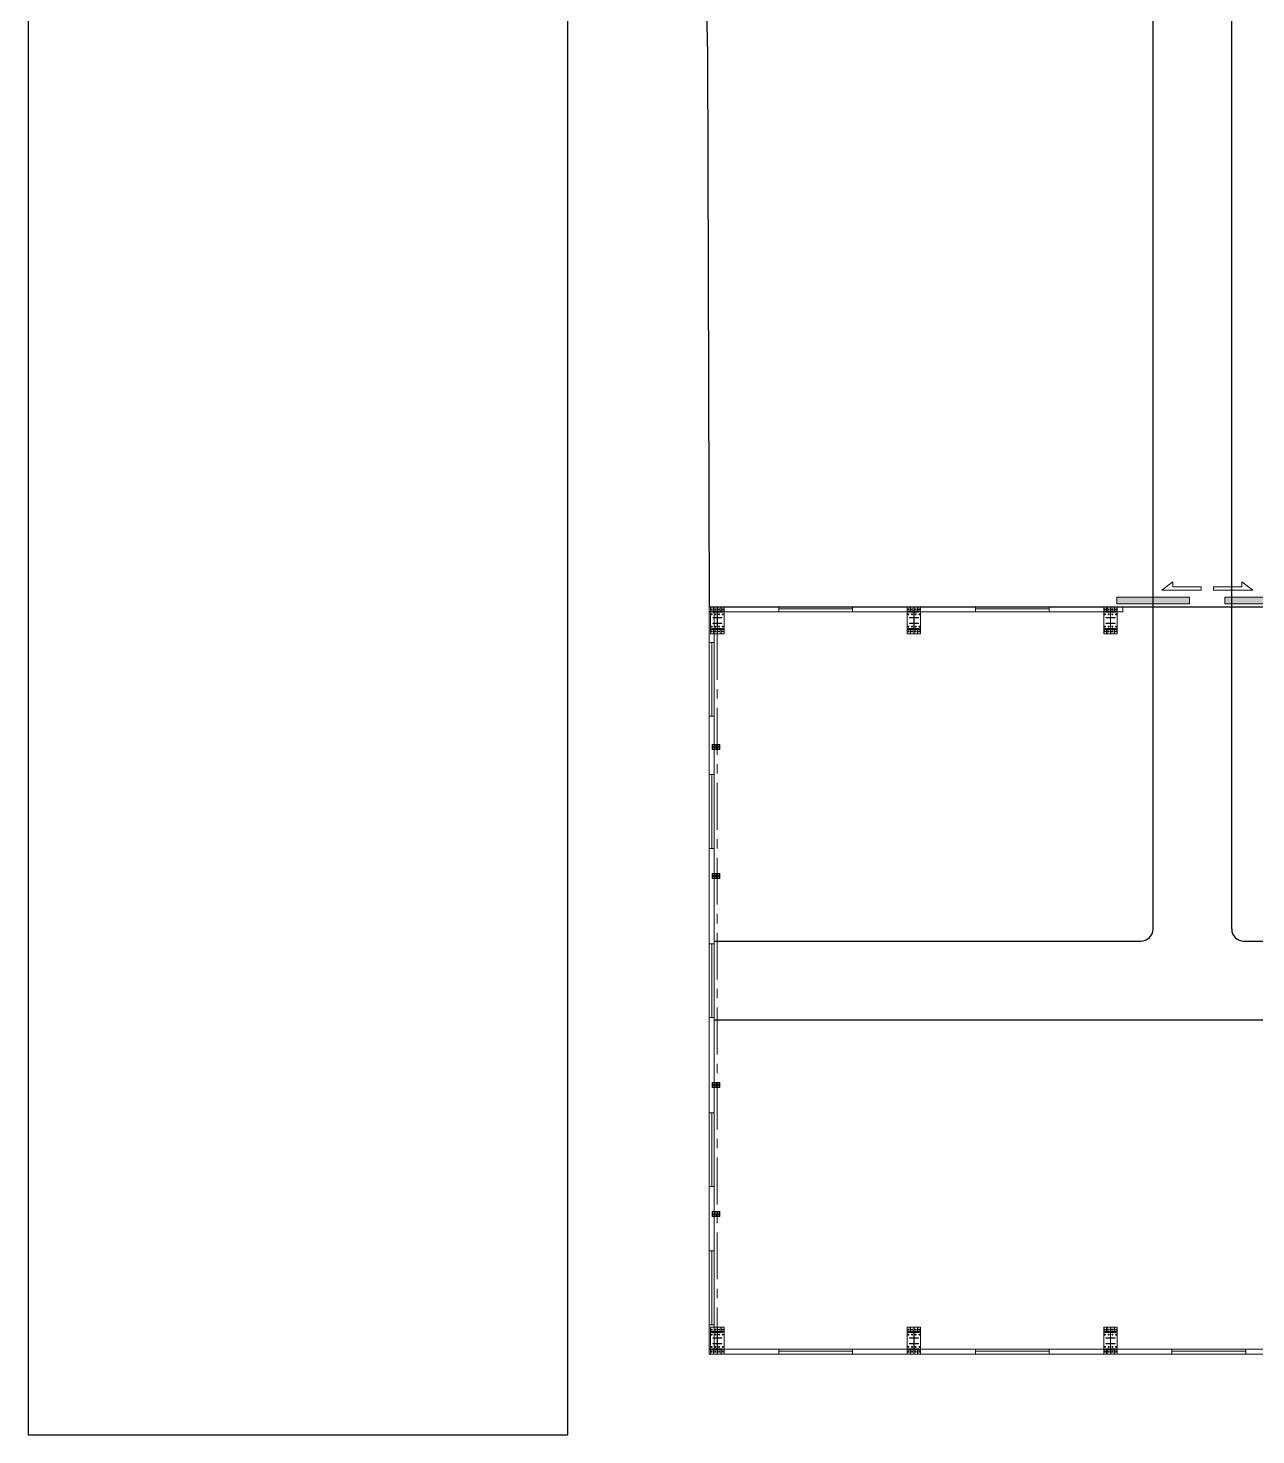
# Model space of a CAD drawing. Extents: x -399171 to -208330, y 1233220 to 1338350.
# Drawn here: x -399171 to -349220, y 1233220 to 1290440 of the extents above; entities that cross this region are included whole.
import ezdxf

# ---------------------------------------------------------------- set-up
doc = ezdxf.new("R2010")
doc.units = 0
for name, pattern in [('CENTERX2', [101.6, 63.5, -12.7, 12.7, -12.7]), ('XKITLINE00', [0]), ('XKITLINE01', [4, 1, -1, 1, -1])]:
    doc.linetypes.add(name, pattern=pattern)
doc.layers.add('4', color=4, linetype='Continuous')
doc.layers.add('Road - Đường', color=4, linetype='Continuous')
for name, color, linetype, lineweight in [('Bolt', 1, 'Continuous', 0), ('DTHAY', 4, 'Continuous', 20), ('KICH THUOC', 8, 'Continuous', 9), ('NET TAM DAI', 25, 'CENTERX2', 13), ('Part', 1, 'Continuous', 0), ('text', 3, 'Continuous', 5)]:
    doc.layers.add(name, color=color, linetype=linetype, lineweight=lineweight)

# ---------------------------------------------------------------- blocks, each defined once
blk = doc.blocks.new('zw$9178')
at = {"layer": '4', "color": 2}
for p, q in [((17855, 3700), (17855, 69216)), ((21055, 3700), (21055, 61230)), ((0, 3200), (17355, 3200)), ((21555, 3200), (65819, 3200)), ((0, 0), (96450, 0))]:
    blk.add_line(p, q, dxfattribs=at)
for centre, start, end in [((17355, 3700), 270, 0), ((21555, 3700), 180, 270)]:
    blk.add_arc(centre, 500, start, end, dxfattribs=at)
blk = doc.blocks.new('mat bang cua day khung thep')
at = {"layer": 'KICH THUOC', "ltscale": 5}
h = blk.add_hatch(color=256, dxfattribs=at)
h.set_gradient(color1=(0, 0, 255), one_color=1, tint=1)
h.paths.add_polyline_path([(0, 3372), (-250, 3372), (-250, 611), (0, 611)])
h = blk.add_hatch(color=256, dxfattribs=at)
h.set_gradient(color1=(0, 0, 255), one_color=1, tint=1)
h.paths.add_polyline_path([(0, -728), (-250, -728), (-250, -3488), (0, -3488)])
at = {"layer": 'DTHAY', "ltscale": 5}
for p, q in [((-250, 3372), (-250, 611)), ((-250, 3372), (0, 3372)), ((0, 3372), (0, 611)), ((-518, 1668), (-839, 1252)), ((-518, 177), (-518, 1668)), ((-839, 1252), (-648, 1252)), ((-648, 1252), (-648, 177)), ((-250, 611), (0, 611)), ((-648, 177), (-518, 177)), ((-648, -1369), (-648, -293)), ((-648, -293), (-518, -293)), ((-518, -293), (-518, -1784)), ((-250, -3488), (-250, -728)), ((-250, -728), (0, -728)), ((0, -3488), (0, -728)), ((-518, -1784), (-839, -1369)), ((-839, -1369), (-648, -1369)), ((-250, -3488), (0, -3488))]:
    blk.add_line(p, q, dxfattribs=at)
blk = doc.blocks.new('678')
at = {"layer": 'Bolt', "color": 7, "linetype": 'XKITLINE00', "lineweight": 0}
for p, q in [((-1082491, -34765), (-1082425, -34765)), ((-1082458, -34732), (-1082458, -34798)), ((-1082341, -34765), (-1082275, -34765)), ((-1082308, -34732), (-1082308, -34798)), ((-1082191, -34765), (-1082125, -34765)), ((-1082158, -34732), (-1082158, -34798)), ((-1082041, -34765), (-1081975, -34765)), ((-1082008, -34732), (-1082008, -34798)), ((-1074491, -34765), (-1074425, -34765)), ((-1074458, -34732), (-1074458, -34798)), ((-1074341, -34765), (-1074275, -34765)), ((-1074308, -34732), (-1074308, -34798)), ((-1074191, -34765), (-1074125, -34765)), ((-1074158, -34732), (-1074158, -34798)), ((-1074041, -34765), (-1073975, -34765)), ((-1074008, -34732), (-1074008, -34798)), ((-1066491, -34765), (-1066425, -34765)), ((-1066458, -34732), (-1066458, -34798)), ((-1066341, -34765), (-1066275, -34765)), ((-1066308, -34732), (-1066308, -34798)), ((-1066191, -34765), (-1066125, -34765)), ((-1066158, -34732), (-1066158, -34798)), ((-1066041, -34765), (-1065975, -34765)), ((-1066008, -34732), (-1066008, -34798)), ((-1082491, -34965), (-1082425, -34965)), ((-1082491, -35465), (-1082425, -35465)), ((-1082458, -34932), (-1082458, -34998)), ((-1082458, -35432), (-1082458, -35498)), ((-1082341, -34965), (-1082275, -34965)), ((-1082341, -35465), (-1082275, -35465)), ((-1082308, -34932), (-1082308, -34998)), ((-1082308, -35432), (-1082308, -35498)), ((-1082191, -34965), (-1082125, -34965)), ((-1082191, -35465), (-1082125, -35465)), ((-1082158, -34932), (-1082158, -34998)), ((-1082158, -35432), (-1082158, -35498)), ((-1082041, -34965), (-1081975, -34965)), ((-1082041, -35465), (-1081975, -35465)), ((-1082008, -34932), (-1082008, -34998)), ((-1082008, -35432), (-1082008, -35498)), ((-1074491, -34965), (-1074425, -34965)), ((-1074491, -35465), (-1074425, -35465)), ((-1074458, -34932), (-1074458, -34998)), ((-1074458, -35432), (-1074458, -35498)), ((-1074341, -34965), (-1074275, -34965)), ((-1074341, -35465), (-1074275, -35465)), ((-1074308, -34932), (-1074308, -34998)), ((-1074308, -35432), (-1074308, -35498)), ((-1074191, -34965), (-1074125, -34965)), ((-1074191, -35465), (-1074125, -35465)), ((-1074158, -34932), (-1074158, -34998)), ((-1074158, -35432), (-1074158, -35498)), ((-1074041, -34965), (-1073975, -34965)), ((-1074041, -35465), (-1073975, -35465)), ((-1074008, -34932), (-1074008, -34998)), ((-1074008, -35432), (-1074008, -35498)), ((-1066491, -34965), (-1066425, -34965)), ((-1066491, -35465), (-1066425, -35465)), ((-1066458, -34932), (-1066458, -34998)), ((-1066458, -35432), (-1066458, -35498)), ((-1066341, -34965), (-1066275, -34965)), ((-1066341, -35465), (-1066275, -35465)), ((-1066308, -34932), (-1066308, -34998)), ((-1066308, -35432), (-1066308, -35498)), ((-1066191, -34965), (-1066125, -34965)), ((-1066191, -35465), (-1066125, -35465)), ((-1066158, -34932), (-1066158, -34998)), ((-1066158, -35432), (-1066158, -35498)), ((-1066041, -34965), (-1065975, -34965)), ((-1066041, -35465), (-1065975, -35465)), ((-1066008, -34932), (-1066008, -34998)), ((-1066008, -35432), (-1066008, -35498)), ((-1082491, -35665), (-1082425, -35665)), ((-1082458, -35632), (-1082458, -35698)), ((-1082341, -35665), (-1082275, -35665)), ((-1082308, -35632), (-1082308, -35698)), ((-1082191, -35665), (-1082125, -35665)), ((-1082158, -35632), (-1082158, -35698)), ((-1082041, -35665), (-1081975, -35665)), ((-1082008, -35632), (-1082008, -35698)), ((-1074491, -35665), (-1074425, -35665)), ((-1074458, -35632), (-1074458, -35698)), ((-1074341, -35665), (-1074275, -35665)), ((-1074308, -35632), (-1074308, -35698)), ((-1074191, -35665), (-1074125, -35665)), ((-1074158, -35632), (-1074158, -35698)), ((-1074041, -35665), (-1073975, -35665)), ((-1074008, -35632), (-1074008, -35698)), ((-1066491, -35665), (-1066425, -35665)), ((-1066458, -35632), (-1066458, -35698)), ((-1066341, -35665), (-1066275, -35665)), ((-1066308, -35632), (-1066308, -35698)), ((-1066191, -35665), (-1066125, -35665)), ((-1066158, -35632), (-1066158, -35698)), ((-1066041, -35665), (-1065975, -35665)), ((-1066008, -35632), (-1066008, -35698)), ((-1082387, -40315), (-1082329, -40315)), ((-1082387, -40415), (-1082329, -40415)), ((-1082358, -40286), (-1082358, -40344)), ((-1082358, -40386), (-1082358, -40444)), ((-1082237, -40315), (-1082179, -40315)), ((-1082237, -40415), (-1082179, -40415)), ((-1082208, -40286), (-1082208, -40344)), ((-1082208, -40386), (-1082208, -40444)), ((-1082387, -45565), (-1082329, -45565)), ((-1082387, -45665), (-1082329, -45665)), ((-1082358, -45536), (-1082358, -45594)), ((-1082358, -45636), (-1082358, -45694)), ((-1082237, -45565), (-1082179, -45565)), ((-1082237, -45665), (-1082179, -45665)), ((-1082208, -45536), (-1082208, -45594)), ((-1082208, -45636), (-1082208, -45694)), ((-1082329, -54065), (-1082387, -54065)), ((-1082329, -54165), (-1082387, -54165)), ((-1082358, -54094), (-1082358, -54036)), ((-1082358, -54194), (-1082358, -54136)), ((-1082179, -54065), (-1082237, -54065)), ((-1082179, -54165), (-1082237, -54165)), ((-1082208, -54094), (-1082208, -54036)), ((-1082208, -54194), (-1082208, -54136)), ((-1082329, -59315), (-1082387, -59315)), ((-1082329, -59415), (-1082387, -59415)), ((-1082358, -59344), (-1082358, -59286)), ((-1082358, -59444), (-1082358, -59386)), ((-1082179, -59315), (-1082237, -59315)), ((-1082179, -59415), (-1082237, -59415)), ((-1082208, -59344), (-1082208, -59286)), ((-1082208, -59444), (-1082208, -59386)), ((-1082425, -64065), (-1082491, -64065)), ((-1082458, -64098), (-1082458, -64032)), ((-1082275, -64065), (-1082341, -64065)), ((-1082308, -64098), (-1082308, -64032)), ((-1082125, -64065), (-1082191, -64065)), ((-1082158, -64098), (-1082158, -64032)), ((-1081975, -64065), (-1082041, -64065)), ((-1082008, -64098), (-1082008, -64032)), ((-1074425, -64065), (-1074491, -64065)), ((-1074458, -64098), (-1074458, -64032)), ((-1074275, -64065), (-1074341, -64065)), ((-1074308, -64098), (-1074308, -64032)), ((-1074125, -64065), (-1074191, -64065)), ((-1074158, -64098), (-1074158, -64032)), ((-1073975, -64065), (-1074041, -64065)), ((-1074008, -64098), (-1074008, -64032)), ((-1066425, -64065), (-1066491, -64065)), ((-1066458, -64098), (-1066458, -64032)), ((-1066275, -64065), (-1066341, -64065)), ((-1066308, -64098), (-1066308, -64032)), ((-1066125, -64065), (-1066191, -64065)), ((-1066158, -64098), (-1066158, -64032)), ((-1065975, -64065), (-1066041, -64065)), ((-1066008, -64098), (-1066008, -64032)), ((-1082425, -64265), (-1082491, -64265)), ((-1082458, -64298), (-1082458, -64232)), ((-1082275, -64265), (-1082341, -64265)), ((-1082308, -64298), (-1082308, -64232)), ((-1082125, -64265), (-1082191, -64265)), ((-1082158, -64298), (-1082158, -64232)), ((-1081975, -64265), (-1082041, -64265)), ((-1082008, -64298), (-1082008, -64232)), ((-1074425, -64265), (-1074491, -64265)), ((-1074458, -64298), (-1074458, -64232)), ((-1074275, -64265), (-1074341, -64265)), ((-1074308, -64298), (-1074308, -64232)), ((-1074125, -64265), (-1074191, -64265)), ((-1074158, -64298), (-1074158, -64232)), ((-1073975, -64265), (-1074041, -64265)), ((-1074008, -64298), (-1074008, -64232)), ((-1066425, -64265), (-1066491, -64265)), ((-1066458, -64298), (-1066458, -64232)), ((-1066275, -64265), (-1066341, -64265)), ((-1066308, -64298), (-1066308, -64232)), ((-1066125, -64265), (-1066191, -64265)), ((-1066158, -64298), (-1066158, -64232)), ((-1065975, -64265), (-1066041, -64265)), ((-1066008, -64298), (-1066008, -64232)), ((-1082425, -64765), (-1082491, -64765)), ((-1082425, -64965), (-1082491, -64965)), ((-1082458, -64798), (-1082458, -64732)), ((-1082458, -64998), (-1082458, -64932)), ((-1082275, -64765), (-1082341, -64765)), ((-1082275, -64965), (-1082341, -64965)), ((-1082308, -64798), (-1082308, -64732)), ((-1082308, -64998), (-1082308, -64932)), ((-1082125, -64765), (-1082191, -64765)), ((-1082125, -64965), (-1082191, -64965)), ((-1082158, -64798), (-1082158, -64732)), ((-1082158, -64998), (-1082158, -64932)), ((-1081975, -64765), (-1082041, -64765)), ((-1081975, -64965), (-1082041, -64965)), ((-1082008, -64798), (-1082008, -64732)), ((-1082008, -64998), (-1082008, -64932)), ((-1074425, -64765), (-1074491, -64765)), ((-1074425, -64965), (-1074491, -64965)), ((-1074458, -64798), (-1074458, -64732)), ((-1074458, -64998), (-1074458, -64932)), ((-1074275, -64765), (-1074341, -64765)), ((-1074275, -64965), (-1074341, -64965)), ((-1074308, -64798), (-1074308, -64732)), ((-1074308, -64998), (-1074308, -64932)), ((-1074125, -64765), (-1074191, -64765)), ((-1074125, -64965), (-1074191, -64965)), ((-1074158, -64798), (-1074158, -64732)), ((-1074158, -64998), (-1074158, -64932)), ((-1073975, -64765), (-1074041, -64765)), ((-1073975, -64965), (-1074041, -64965)), ((-1074008, -64798), (-1074008, -64732)), ((-1074008, -64998), (-1074008, -64932)), ((-1066425, -64765), (-1066491, -64765)), ((-1066425, -64965), (-1066491, -64965)), ((-1066458, -64798), (-1066458, -64732)), ((-1066458, -64998), (-1066458, -64932)), ((-1066275, -64765), (-1066341, -64765)), ((-1066275, -64965), (-1066341, -64965)), ((-1066308, -64798), (-1066308, -64732)), ((-1066308, -64998), (-1066308, -64932)), ((-1066125, -64765), (-1066191, -64765)), ((-1066125, -64965), (-1066191, -64965)), ((-1066158, -64798), (-1066158, -64732)), ((-1066158, -64998), (-1066158, -64932)), ((-1065975, -64765), (-1066041, -64765)), ((-1065975, -64965), (-1066041, -64965)), ((-1066008, -64798), (-1066008, -64732)), ((-1066008, -64998), (-1066008, -64932))]:
    blk.add_line(p, q, dxfattribs=at)
for centre, radius in [((-1082458, -34765), 16.5), ((-1082308, -34765), 16.5), ((-1082158, -34765), 16.5), ((-1082008, -34765), 16.5), ((-1074458, -34765), 16.5), ((-1074308, -34765), 16.5), ((-1074158, -34765), 16.5), ((-1074008, -34765), 16.5), ((-1066458, -34765), 16.5), ((-1066308, -34765), 16.5), ((-1066158, -34765), 16.5), ((-1066008, -34765), 16.5), ((-1082458, -34965), 16.5), ((-1082458, -35465), 16.5), ((-1082308, -34965), 16.5), ((-1082308, -35465), 16.5), ((-1082158, -34965), 16.5), ((-1082158, -35465), 16.5), ((-1082008, -34965), 16.5), ((-1082008, -35465), 16.5), ((-1074458, -34965), 16.5), ((-1074458, -35465), 16.5), ((-1074308, -34965), 16.5), ((-1074308, -35465), 16.5), ((-1074158, -34965), 16.5), ((-1074158, -35465), 16.5), ((-1074008, -34965), 16.5), ((-1074008, -35465), 16.5), ((-1066458, -34965), 16.5), ((-1066458, -35465), 16.5), ((-1066308, -34965), 16.5), ((-1066308, -35465), 16.5), ((-1066158, -34965), 16.5), ((-1066158, -35465), 16.5), ((-1066008, -34965), 16.5), ((-1066008, -35465), 16.5), ((-1082458, -35665), 16.5), ((-1082308, -35665), 16.5), ((-1082158, -35665), 16.5), ((-1082008, -35665), 16.5), ((-1074458, -35665), 16.5), ((-1074308, -35665), 16.5), ((-1074158, -35665), 16.5), ((-1074008, -35665), 16.5), ((-1066458, -35665), 16.5), ((-1066308, -35665), 16.5), ((-1066158, -35665), 16.5), ((-1066008, -35665), 16.5), ((-1082358, -40315), 14.5), ((-1082358, -40415), 14.5), ((-1082208, -40315), 14.5), ((-1082208, -40415), 14.5), ((-1082358, -45565), 14.5), ((-1082358, -45665), 14.5), ((-1082208, -45565), 14.5), ((-1082208, -45665), 14.5), ((-1082358, -54065), 14.5), ((-1082358, -54165), 14.5), ((-1082208, -54065), 14.5), ((-1082208, -54165), 14.5), ((-1082358, -59315), 14.5), ((-1082358, -59415), 14.5), ((-1082208, -59315), 14.5), ((-1082208, -59415), 14.5), ((-1082458, -64065), 16.5), ((-1082308, -64065), 16.5), ((-1082158, -64065), 16.5), ((-1082008, -64065), 16.5), ((-1074458, -64065), 16.5), ((-1074308, -64065), 16.5), ((-1074158, -64065), 16.5), ((-1074008, -64065), 16.5), ((-1066458, -64065), 16.5), ((-1066308, -64065), 16.5), ((-1066158, -64065), 16.5), ((-1066008, -64065), 16.5), ((-1082458, -64265), 16.5), ((-1082308, -64265), 16.5), ((-1082158, -64265), 16.5), ((-1082008, -64265), 16.5), ((-1074458, -64265), 16.5), ((-1074308, -64265), 16.5), ((-1074158, -64265), 16.5), ((-1074008, -64265), 16.5), ((-1066458, -64265), 16.5), ((-1066308, -64265), 16.5), ((-1066158, -64265), 16.5), ((-1066008, -64265), 16.5), ((-1082458, -64765), 16.5), ((-1082458, -64965), 16.5), ((-1082308, -64765), 16.5), ((-1082308, -64965), 16.5), ((-1082158, -64765), 16.5), ((-1082158, -64965), 16.5), ((-1082008, -64765), 16.5), ((-1082008, -64965), 16.5), ((-1074458, -64765), 16.5), ((-1074458, -64965), 16.5), ((-1074308, -64765), 16.5), ((-1074308, -64965), 16.5), ((-1074158, -64765), 16.5), ((-1074158, -64965), 16.5), ((-1074008, -64765), 16.5), ((-1074008, -64965), 16.5), ((-1066458, -64765), 16.5), ((-1066458, -64965), 16.5), ((-1066308, -64765), 16.5), ((-1066308, -64965), 16.5), ((-1066158, -64765), 16.5), ((-1066158, -64965), 16.5), ((-1066008, -64765), 16.5), ((-1066008, -64965), 16.5)]:
    blk.add_circle(centre, radius, dxfattribs=at)
at = {"layer": 'DTHAY', "ltscale": 4}
for p, q in [((-1082558, -36115), (-1082558, -34665)), ((-1082558, -34665), (-1079733, -34665)), ((-1082558, -34865), (-1079733, -34865)), ((-1082358, -36115), (-1082358, -34865)), ((-1078233, -34865), (-1071733, -34865)), ((-1076733, -34665), (-1071733, -34665)), ((-1068733, -34665), (-1065733, -34665)), ((-1068733, -34865), (-1065733, -34865)), ((-1065733, -34665), (-1065733, -34865)), ((-1082558, -41490), (-1082558, -39115)), ((-1082358, -41490), (-1082358, -39115)), ((-1082558, -48365), (-1082558, -44490)), ((-1082358, -48365), (-1082358, -44490)), ((-1082558, -55240), (-1082558, -51365)), ((-1082358, -55240), (-1082358, -51365)), ((-1082558, -60865), (-1082558, -58240)), ((-1082358, -60865), (-1082358, -58240)), ((-1082558, -65065), (-1082558, -63865)), ((-1082358, -64865), (-1082358, -63865)), ((-1082558, -64865), (-1079733, -64865)), ((-1082558, -65065), (-1079733, -65065)), ((-1076733, -64865), (-1071733, -64865)), ((-1076733, -65065), (-1071733, -65065)), ((-1068733, -64865), (-1063733, -64865)), ((-1068733, -65065), (-1063733, -65065)), ((-1060733, -64865), (-1055733, -64865)), ((-1060733, -65065), (-1055733, -65065))]:
    blk.add_line(p, q, dxfattribs=at)
at = {"layer": 'DTHAY', "ltscale": 0.2}
for p, q in [((-1079733, -34865), (-1079733, -34665)), ((-1076733, -34865), (-1076733, -34665)), ((-1071733, -34865), (-1071733, -34665)), ((-1071733, -34865), (-1071733, -34665)), ((-1068733, -34865), (-1068733, -34665)), ((-1068733, -34865), (-1068733, -34665)), ((-1082358, -36115), (-1082558, -36115)), ((-1082358, -39115), (-1082558, -39115)), ((-1082358, -41490), (-1082558, -41490)), ((-1082358, -44490), (-1082558, -44490)), ((-1082358, -48365), (-1082558, -48365)), ((-1082358, -51365), (-1082558, -51365)), ((-1082358, -55240), (-1082558, -55240)), ((-1082358, -58240), (-1082558, -58240)), ((-1082358, -60865), (-1082558, -60865)), ((-1082358, -63865), (-1082558, -63865)), ((-1079733, -65065), (-1079733, -64865)), ((-1076733, -65065), (-1076733, -64865)), ((-1071733, -65065), (-1071733, -64865)), ((-1068733, -65065), (-1068733, -64865)), ((-1063733, -65065), (-1063733, -64865)), ((-1060733, -65065), (-1060733, -64865))]:
    blk.add_line(p, q, dxfattribs=at)
at = {"layer": 'KICH THUOC', "ltscale": 0.2}
for p, q in [((-1079733, -34665), (-1076733, -34665)), ((-1079733, -34740), (-1076733, -34740)), ((-1079733, -34865), (-1076733, -34865)), ((-1071733, -34665), (-1068733, -34665)), ((-1071733, -34740), (-1068733, -34740)), ((-1071733, -34865), (-1068733, -34865)), ((-1082558, -39115), (-1082558, -36115)), ((-1082458, -39115), (-1082458, -36115)), ((-1082358, -39115), (-1082358, -36115)), ((-1082558, -44490), (-1082558, -41490)), ((-1082458, -44490), (-1082458, -41490)), ((-1082358, -44490), (-1082358, -41490)), ((-1082558, -51365), (-1082558, -48365)), ((-1082458, -51365), (-1082458, -48365)), ((-1082358, -51365), (-1082358, -48365)), ((-1082558, -58240), (-1082558, -55240)), ((-1082458, -58240), (-1082458, -55240)), ((-1082358, -58240), (-1082358, -55240)), ((-1082558, -63865), (-1082558, -60865)), ((-1082458, -63865), (-1082458, -60865)), ((-1082358, -63865), (-1082358, -60865)), ((-1079733, -64865), (-1076733, -64865)), ((-1079733, -64940), (-1076733, -64940)), ((-1079733, -65065), (-1076733, -65065)), ((-1071733, -64865), (-1068733, -64865)), ((-1071733, -64940), (-1068733, -64940)), ((-1071733, -65065), (-1068733, -65065)), ((-1063733, -64865), (-1060733, -64865)), ((-1063733, -64940), (-1060733, -64940)), ((-1063733, -65065), (-1060733, -65065))]:
    blk.add_line(p, q, dxfattribs=at)
at = {"layer": 'NET TAM DAI', "ltscale": 30}
blk.add_line((-1082233, -65065), (-1082233, -34665), dxfattribs=at)
at = {"layer": 'Part', "color": 3, "linetype": 'XKITLINE00', "lineweight": 0}
for p, q in [((-1082508, -34665), (-1082390, -34665)), ((-1082508, -34665), (-1082508, -34845)), ((-1082508, -34865), (-1082508, -34845)), ((-1082508, -34845), (-1081958, -34845)), ((-1082508, -34865), (-1082508, -35565)), ((-1082508, -34865), (-1081958, -34865)), ((-1082433, -34865), (-1082033, -34865)), ((-1082433, -34879), (-1082433, -34865)), ((-1082033, -34879), (-1082433, -34879)), ((-1082390, -34665), (-1082376, -34665)), ((-1082390, -34665), (-1082390, -34845)), ((-1082390, -34769), (-1082376, -34769)), ((-1082390, -34845), (-1082376, -34845)), ((-1082376, -34665), (-1082240, -34665)), ((-1082376, -34665), (-1082376, -34845)), ((-1082240, -34665), (-1082226, -34665)), ((-1082240, -34665), (-1082240, -34845)), ((-1082240, -34769), (-1082226, -34769)), ((-1082240, -34845), (-1082226, -34845)), ((-1082237, -35551), (-1082237, -34879)), ((-1082237, -34879), (-1082229, -34879)), ((-1082229, -34879), (-1082229, -35551)), ((-1082226, -34665), (-1082090, -34665)), ((-1082226, -34665), (-1082226, -34845)), ((-1082090, -34665), (-1082076, -34665)), ((-1082090, -34665), (-1082090, -34845)), ((-1082090, -34769), (-1082076, -34769)), ((-1082090, -34845), (-1082076, -34845)), ((-1082076, -34665), (-1081958, -34665)), ((-1082076, -34665), (-1082076, -34845)), ((-1082033, -34865), (-1082033, -34879)), ((-1081958, -34665), (-1081958, -34845)), ((-1081958, -34865), (-1081958, -34845)), ((-1081958, -34865), (-1081958, -35565)), ((-1074508, -34665), (-1074390, -34665)), ((-1074508, -34665), (-1074508, -34845)), ((-1074508, -34865), (-1074508, -34845)), ((-1074508, -34845), (-1073958, -34845)), ((-1074508, -34865), (-1073958, -34865)), ((-1074508, -34865), (-1074508, -35565)), ((-1074433, -34865), (-1074033, -34865)), ((-1074433, -34879), (-1074433, -34865)), ((-1074033, -34879), (-1074433, -34879)), ((-1074390, -34665), (-1074376, -34665)), ((-1074390, -34665), (-1074390, -34845)), ((-1074390, -34769), (-1074376, -34769)), ((-1074390, -34845), (-1074376, -34845)), ((-1074376, -34665), (-1074376, -34845)), ((-1074376, -34665), (-1074240, -34665)), ((-1074240, -34665), (-1074226, -34665)), ((-1074240, -34665), (-1074240, -34845)), ((-1074240, -34769), (-1074226, -34769)), ((-1074240, -34845), (-1074226, -34845)), ((-1074238, -35551), (-1074238, -34879)), ((-1074238, -34879), (-1074228, -34879)), ((-1074228, -34879), (-1074228, -35551)), ((-1074226, -34665), (-1074226, -34845)), ((-1074226, -34665), (-1074090, -34665)), ((-1074090, -34665), (-1074076, -34665)), ((-1074090, -34665), (-1074090, -34845)), ((-1074090, -34769), (-1074076, -34769)), ((-1074090, -34845), (-1074076, -34845)), ((-1074076, -34665), (-1073958, -34665)), ((-1074076, -34665), (-1074076, -34845)), ((-1074033, -34865), (-1074033, -34879)), ((-1073958, -34665), (-1073958, -34845)), ((-1073958, -34865), (-1073958, -34845)), ((-1073958, -34865), (-1073958, -35565)), ((-1066508, -34665), (-1066390, -34665)), ((-1066508, -34665), (-1066508, -34845)), ((-1066508, -34865), (-1066508, -34845)), ((-1066508, -34845), (-1065958, -34845)), ((-1066508, -34865), (-1066508, -35565)), ((-1066508, -34865), (-1065958, -34865)), ((-1066433, -34865), (-1066033, -34865)), ((-1066433, -34879), (-1066433, -34865)), ((-1066033, -34879), (-1066433, -34879)), ((-1066390, -34665), (-1066376, -34665)), ((-1066390, -34665), (-1066390, -34845)), ((-1066390, -34769), (-1066376, -34769)), ((-1066390, -34845), (-1066376, -34845)), ((-1066376, -34665), (-1066240, -34665)), ((-1066376, -34665), (-1066376, -34845)), ((-1066240, -34665), (-1066226, -34665)), ((-1066240, -34665), (-1066240, -34845)), ((-1066240, -34769), (-1066226, -34769)), ((-1066240, -34845), (-1066226, -34845)), ((-1066238, -35551), (-1066238, -34879)), ((-1066238, -34879), (-1066228, -34879)), ((-1066228, -34879), (-1066228, -35551)), ((-1066226, -34665), (-1066090, -34665)), ((-1066226, -34665), (-1066226, -34845)), ((-1066090, -34665), (-1066076, -34665)), ((-1066090, -34665), (-1066090, -34845)), ((-1066090, -34769), (-1066076, -34769)), ((-1066090, -34845), (-1066076, -34845)), ((-1066076, -34665), (-1065958, -34665)), ((-1066076, -34665), (-1066076, -34845)), ((-1066033, -34865), (-1066033, -34879)), ((-1065958, -34665), (-1065958, -34845)), ((-1065958, -34865), (-1065958, -34845)), ((-1065958, -34865), (-1065958, -35565)), ((-1082417, -35093), (-1082237, -35093)), ((-1082417, -35093), (-1082417, -35107)), ((-1082237, -35107), (-1082417, -35107)), ((-1082417, -35323), (-1082237, -35323)), ((-1082417, -35323), (-1082417, -35337)), ((-1082237, -35337), (-1082417, -35337)), ((-1082313, -35107), (-1082313, -35093)), ((-1082313, -35337), (-1082313, -35323)), ((-1082237, -35093), (-1082237, -35107)), ((-1082237, -35323), (-1082237, -35337)), ((-1082049, -35093), (-1082229, -35093)), ((-1082229, -35107), (-1082229, -35093)), ((-1082049, -35107), (-1082229, -35107)), ((-1082049, -35323), (-1082229, -35323)), ((-1082229, -35337), (-1082229, -35323)), ((-1082049, -35337), (-1082229, -35337)), ((-1082153, -35107), (-1082153, -35093)), ((-1082153, -35337), (-1082153, -35323)), ((-1082049, -35093), (-1082049, -35107)), ((-1082049, -35323), (-1082049, -35337)), ((-1074418, -35093), (-1074238, -35093)), ((-1074418, -35093), (-1074418, -35107)), ((-1074238, -35107), (-1074418, -35107)), ((-1074418, -35323), (-1074238, -35323)), ((-1074418, -35323), (-1074418, -35337)), ((-1074238, -35337), (-1074418, -35337)), ((-1074314, -35107), (-1074314, -35093)), ((-1074314, -35337), (-1074314, -35323)), ((-1074238, -35093), (-1074238, -35107)), ((-1074238, -35323), (-1074238, -35337)), ((-1074048, -35093), (-1074228, -35093)), ((-1074228, -35107), (-1074228, -35093)), ((-1074048, -35107), (-1074228, -35107)), ((-1074048, -35323), (-1074228, -35323)), ((-1074228, -35337), (-1074228, -35323)), ((-1074048, -35337), (-1074228, -35337)), ((-1074152, -35107), (-1074152, -35093)), ((-1074152, -35337), (-1074152, -35323)), ((-1074048, -35093), (-1074048, -35107)), ((-1074048, -35323), (-1074048, -35337)), ((-1066418, -35093), (-1066238, -35093)), ((-1066418, -35093), (-1066418, -35107)), ((-1066238, -35107), (-1066418, -35107)), ((-1066418, -35323), (-1066238, -35323)), ((-1066418, -35323), (-1066418, -35337)), ((-1066238, -35337), (-1066418, -35337)), ((-1066314, -35107), (-1066314, -35093)), ((-1066314, -35337), (-1066314, -35323)), ((-1066238, -35093), (-1066238, -35107)), ((-1066238, -35323), (-1066238, -35337)), ((-1066048, -35093), (-1066228, -35093)), ((-1066228, -35107), (-1066228, -35093)), ((-1066048, -35107), (-1066228, -35107)), ((-1066048, -35323), (-1066228, -35323)), ((-1066228, -35337), (-1066228, -35323)), ((-1066048, -35337), (-1066228, -35337)), ((-1066152, -35107), (-1066152, -35093)), ((-1066152, -35337), (-1066152, -35323)), ((-1066048, -35093), (-1066048, -35107)), ((-1066048, -35323), (-1066048, -35337)), ((-1082508, -35585), (-1082508, -35565)), ((-1082508, -35565), (-1081958, -35565)), ((-1082508, -35585), (-1081958, -35585)), ((-1082508, -35585), (-1082508, -35765)), ((-1082508, -35765), (-1082390, -35765)), ((-1082433, -35551), (-1082433, -35565)), ((-1082433, -35551), (-1082033, -35551)), ((-1082433, -35565), (-1082033, -35565)), ((-1082390, -35585), (-1082376, -35585)), ((-1082390, -35585), (-1082390, -35765)), ((-1082390, -35661), (-1082376, -35661)), ((-1082390, -35765), (-1082376, -35765)), ((-1082376, -35585), (-1082376, -35765)), ((-1082376, -35765), (-1082240, -35765)), ((-1082240, -35585), (-1082226, -35585)), ((-1082240, -35585), (-1082240, -35765)), ((-1082240, -35661), (-1082226, -35661)), ((-1082240, -35765), (-1082226, -35765)), ((-1082229, -35551), (-1082237, -35551)), ((-1082226, -35585), (-1082226, -35765)), ((-1082226, -35765), (-1082090, -35765)), ((-1082090, -35585), (-1082076, -35585)), ((-1082090, -35585), (-1082090, -35765)), ((-1082090, -35661), (-1082076, -35661)), ((-1082090, -35765), (-1082076, -35765)), ((-1082076, -35585), (-1082076, -35765)), ((-1082076, -35765), (-1081958, -35765)), ((-1082033, -35551), (-1082033, -35565)), ((-1081958, -35585), (-1081958, -35565)), ((-1081958, -35585), (-1081958, -35765)), ((-1074508, -35585), (-1074508, -35565)), ((-1074508, -35565), (-1073958, -35565)), ((-1074508, -35585), (-1074508, -35765)), ((-1074508, -35585), (-1073958, -35585)), ((-1074508, -35765), (-1074390, -35765)), ((-1074433, -35551), (-1074433, -35565)), ((-1074433, -35551), (-1074033, -35551)), ((-1074433, -35565), (-1074033, -35565)), ((-1074390, -35585), (-1074376, -35585)), ((-1074390, -35585), (-1074390, -35765)), ((-1074390, -35661), (-1074376, -35661)), ((-1074390, -35765), (-1074376, -35765)), ((-1074376, -35585), (-1074376, -35765)), ((-1074376, -35765), (-1074240, -35765)), ((-1074240, -35585), (-1074226, -35585)), ((-1074240, -35585), (-1074240, -35765)), ((-1074240, -35661), (-1074226, -35661)), ((-1074240, -35765), (-1074226, -35765)), ((-1074228, -35551), (-1074238, -35551)), ((-1074226, -35585), (-1074226, -35765)), ((-1074226, -35765), (-1074090, -35765)), ((-1074090, -35585), (-1074076, -35585)), ((-1074090, -35585), (-1074090, -35765)), ((-1074090, -35661), (-1074076, -35661)), ((-1074090, -35765), (-1074076, -35765)), ((-1074076, -35585), (-1074076, -35765)), ((-1074076, -35765), (-1073958, -35765)), ((-1074033, -35551), (-1074033, -35565)), ((-1073958, -35585), (-1073958, -35565)), ((-1073958, -35585), (-1073958, -35765)), ((-1066508, -35585), (-1066508, -35565)), ((-1066508, -35565), (-1065958, -35565)), ((-1066508, -35585), (-1065958, -35585)), ((-1066508, -35585), (-1066508, -35765)), ((-1066508, -35765), (-1066390, -35765)), ((-1066433, -35551), (-1066433, -35565)), ((-1066433, -35551), (-1066033, -35551)), ((-1066433, -35565), (-1066033, -35565)), ((-1066390, -35585), (-1066376, -35585)), ((-1066390, -35585), (-1066390, -35765)), ((-1066390, -35661), (-1066376, -35661)), ((-1066390, -35765), (-1066376, -35765)), ((-1066376, -35585), (-1066376, -35765)), ((-1066376, -35765), (-1066240, -35765)), ((-1066240, -35585), (-1066226, -35585)), ((-1066240, -35585), (-1066240, -35765)), ((-1066240, -35661), (-1066226, -35661)), ((-1066240, -35765), (-1066226, -35765)), ((-1066228, -35551), (-1066238, -35551)), ((-1066226, -35585), (-1066226, -35765)), ((-1066226, -35765), (-1066090, -35765)), ((-1066090, -35585), (-1066076, -35585)), ((-1066090, -35585), (-1066090, -35765)), ((-1066090, -35661), (-1066076, -35661)), ((-1066090, -35765), (-1066076, -35765)), ((-1066076, -35585), (-1066076, -35765)), ((-1066076, -35765), (-1065958, -35765)), ((-1066033, -35551), (-1066033, -35565)), ((-1065958, -35585), (-1065958, -35565)), ((-1065958, -35585), (-1065958, -35765)), ((-1082443, -40265), (-1082433, -40265)), ((-1082443, -40265), (-1082443, -40465)), ((-1082443, -40465), (-1082433, -40465)), ((-1082433, -40465), (-1082433, -40265)), ((-1082433, -40265), (-1082423, -40265)), ((-1082433, -40465), (-1082423, -40465)), ((-1082423, -40265), (-1082423, -40465)), ((-1082423, -40265), (-1082143, -40265)), ((-1082423, -40362), (-1082143, -40362)), ((-1082423, -40362), (-1082423, -40368)), ((-1082423, -40368), (-1082143, -40368)), ((-1082423, -40465), (-1082143, -40465)), ((-1082287, -40267), (-1082279, -40267)), ((-1082287, -40362), (-1082287, -40267)), ((-1082287, -40306), (-1082279, -40306)), ((-1082279, -40362), (-1082287, -40362)), ((-1082279, -40368), (-1082287, -40368)), ((-1082287, -40368), (-1082287, -40463)), ((-1082287, -40424), (-1082279, -40424)), ((-1082287, -40463), (-1082279, -40463)), ((-1082279, -40267), (-1082279, -40362)), ((-1082279, -40463), (-1082279, -40368)), ((-1082143, -40265), (-1082133, -40265)), ((-1082143, -40465), (-1082143, -40265)), ((-1082143, -40362), (-1082143, -40368)), ((-1082133, -40465), (-1082143, -40465)), ((-1082133, -40265), (-1082133, -40465)), ((-1082133, -40265), (-1082123, -40265)), ((-1082133, -40465), (-1082123, -40465)), ((-1082123, -40265), (-1082123, -40465)), ((-1082443, -45515), (-1082433, -45515)), ((-1082443, -45515), (-1082443, -45715)), ((-1082443, -45715), (-1082433, -45715)), ((-1082423, -45515), (-1082433, -45515)), ((-1082433, -45515), (-1082433, -45715)), ((-1082433, -45715), (-1082423, -45715)), ((-1082423, -45515), (-1082423, -45715)), ((-1082423, -45515), (-1082143, -45515)), ((-1082423, -45612), (-1082143, -45612)), ((-1082423, -45612), (-1082423, -45618)), ((-1082423, -45618), (-1082143, -45618)), ((-1082423, -45715), (-1082143, -45715)), ((-1082287, -45517), (-1082279, -45517)), ((-1082287, -45612), (-1082287, -45517)), ((-1082287, -45556), (-1082279, -45556)), ((-1082279, -45612), (-1082287, -45612)), ((-1082279, -45618), (-1082287, -45618)), ((-1082287, -45618), (-1082287, -45713)), ((-1082287, -45674), (-1082279, -45674)), ((-1082287, -45713), (-1082279, -45713)), ((-1082279, -45517), (-1082279, -45612)), ((-1082279, -45713), (-1082279, -45618)), ((-1082143, -45515), (-1082133, -45515)), ((-1082143, -45715), (-1082143, -45515)), ((-1082143, -45612), (-1082143, -45618)), ((-1082133, -45715), (-1082143, -45715)), ((-1082133, -45515), (-1082133, -45715)), ((-1082133, -45515), (-1082123, -45515)), ((-1082133, -45715), (-1082123, -45715)), ((-1082123, -45515), (-1082123, -45715)), ((-1082443, -54215), (-1082443, -54015)), ((-1082443, -54015), (-1082433, -54015)), ((-1082443, -54215), (-1082433, -54215)), ((-1082423, -54015), (-1082433, -54015)), ((-1082433, -54215), (-1082433, -54015)), ((-1082433, -54215), (-1082423, -54215)), ((-1082423, -54015), (-1082143, -54015)), ((-1082423, -54015), (-1082423, -54215)), ((-1082143, -54112), (-1082423, -54112)), ((-1082423, -54112), (-1082423, -54118)), ((-1082143, -54118), (-1082423, -54118)), ((-1082423, -54215), (-1082143, -54215)), ((-1082287, -54017), (-1082279, -54017)), ((-1082287, -54112), (-1082287, -54017)), ((-1082287, -54056), (-1082279, -54056)), ((-1082279, -54112), (-1082287, -54112)), ((-1082279, -54118), (-1082287, -54118)), ((-1082287, -54118), (-1082287, -54213)), ((-1082287, -54174), (-1082279, -54174)), ((-1082287, -54213), (-1082279, -54213)), ((-1082279, -54017), (-1082279, -54112)), ((-1082279, -54213), (-1082279, -54118)), ((-1082143, -54215), (-1082143, -54015)), ((-1082143, -54015), (-1082133, -54015)), ((-1082143, -54112), (-1082143, -54118)), ((-1082143, -54215), (-1082133, -54215)), ((-1082133, -54015), (-1082123, -54015)), ((-1082133, -54015), (-1082133, -54215)), ((-1082133, -54215), (-1082123, -54215)), ((-1082123, -54215), (-1082123, -54015)), ((-1082443, -59465), (-1082443, -59265)), ((-1082443, -59265), (-1082433, -59265)), ((-1082443, -59465), (-1082433, -59465)), ((-1082433, -59465), (-1082433, -59265)), ((-1082433, -59265), (-1082423, -59265)), ((-1082423, -59465), (-1082433, -59465)), ((-1082423, -59265), (-1082423, -59465)), ((-1082423, -59265), (-1082143, -59265)), ((-1082423, -59362), (-1082143, -59362)), ((-1082423, -59362), (-1082423, -59368)), ((-1082423, -59368), (-1082143, -59368)), ((-1082423, -59465), (-1082143, -59465)), ((-1082287, -59267), (-1082279, -59267)), ((-1082287, -59362), (-1082287, -59267)), ((-1082287, -59306), (-1082279, -59306)), ((-1082279, -59362), (-1082287, -59362)), ((-1082279, -59368), (-1082287, -59368)), ((-1082287, -59368), (-1082287, -59463)), ((-1082287, -59424), (-1082279, -59424)), ((-1082287, -59463), (-1082279, -59463)), ((-1082279, -59267), (-1082279, -59362)), ((-1082279, -59463), (-1082279, -59368)), ((-1082143, -59465), (-1082143, -59265)), ((-1082143, -59265), (-1082133, -59265)), ((-1082143, -59362), (-1082143, -59368)), ((-1082143, -59465), (-1082133, -59465)), ((-1082133, -59265), (-1082133, -59465)), ((-1082133, -59265), (-1082123, -59265)), ((-1082133, -59465), (-1082123, -59465)), ((-1082123, -59465), (-1082123, -59265)), ((-1082508, -63965), (-1082240, -63965)), ((-1082508, -63965), (-1082508, -64145)), ((-1082240, -63965), (-1082226, -63965)), ((-1082240, -63965), (-1082240, -64145)), ((-1082240, -64069), (-1082226, -64069)), ((-1082226, -63965), (-1082090, -63965)), ((-1082226, -63965), (-1082226, -64145)), ((-1082090, -63965), (-1082076, -63965)), ((-1082090, -63965), (-1082090, -64145)), ((-1082090, -64069), (-1082076, -64069)), ((-1082076, -63965), (-1081958, -63965)), ((-1082076, -63965), (-1082076, -64145)), ((-1081958, -63965), (-1081958, -64145)), ((-1074508, -63965), (-1074390, -63965)), ((-1074508, -63965), (-1074508, -64145)), ((-1074390, -63965), (-1074376, -63965)), ((-1074390, -63965), (-1074390, -64145)), ((-1074390, -64069), (-1074376, -64069)), ((-1074376, -63965), (-1074240, -63965)), ((-1074376, -63965), (-1074376, -64145)), ((-1074240, -63965), (-1074226, -63965)), ((-1074240, -63965), (-1074240, -64145)), ((-1074240, -64069), (-1074226, -64069)), ((-1074226, -63965), (-1074090, -63965)), ((-1074226, -63965), (-1074226, -64145)), ((-1074090, -63965), (-1074076, -63965)), ((-1074090, -63965), (-1074090, -64145)), ((-1074090, -64069), (-1074076, -64069)), ((-1074076, -63965), (-1073958, -63965)), ((-1074076, -63965), (-1074076, -64145)), ((-1073958, -63965), (-1073958, -64145)), ((-1066508, -63965), (-1066390, -63965)), ((-1066508, -63965), (-1066508, -64145)), ((-1066390, -63965), (-1066376, -63965)), ((-1066390, -63965), (-1066390, -64145)), ((-1066390, -64069), (-1066376, -64069)), ((-1066376, -63965), (-1066240, -63965)), ((-1066376, -63965), (-1066376, -64145)), ((-1066240, -63965), (-1066226, -63965)), ((-1066240, -63965), (-1066240, -64145)), ((-1066240, -64069), (-1066226, -64069)), ((-1066226, -63965), (-1066090, -63965)), ((-1066226, -63965), (-1066226, -64145)), ((-1066090, -63965), (-1066076, -63965)), ((-1066090, -63965), (-1066090, -64145)), ((-1066090, -64069), (-1066076, -64069)), ((-1066076, -63965), (-1065958, -63965)), ((-1066076, -63965), (-1066076, -64145)), ((-1065958, -63965), (-1065958, -64145)), ((-1082508, -64165), (-1082508, -64145)), ((-1082508, -64145), (-1081958, -64145)), ((-1082508, -64165), (-1082508, -64865)), ((-1082508, -64165), (-1081958, -64165)), ((-1082433, -64165), (-1082433, -64179)), ((-1082433, -64165), (-1082033, -64165)), ((-1082433, -64179), (-1082033, -64179)), ((-1082417, -64393), (-1082237, -64393)), ((-1082417, -64393), (-1082417, -64407)), ((-1082237, -64407), (-1082417, -64407)), ((-1082417, -64623), (-1082237, -64623)), ((-1082417, -64623), (-1082417, -64637)), ((-1082237, -64637), (-1082417, -64637)), ((-1082313, -64407), (-1082313, -64393)), ((-1082313, -64637), (-1082313, -64623)), ((-1082240, -64145), (-1082226, -64145)), ((-1082229, -64179), (-1082237, -64179)), ((-1082237, -64179), (-1082237, -64851)), ((-1082237, -64393), (-1082237, -64407)), ((-1082237, -64623), (-1082237, -64637)), ((-1082229, -64851), (-1082229, -64179)), ((-1082048, -64393), (-1082228, -64393)), ((-1082228, -64407), (-1082228, -64393)), ((-1082048, -64407), (-1082228, -64407)), ((-1082048, -64623), (-1082228, -64623)), ((-1082228, -64637), (-1082228, -64623)), ((-1082048, -64637), (-1082228, -64637)), ((-1082152, -64407), (-1082152, -64393)), ((-1082152, -64637), (-1082152, -64623)), ((-1082090, -64145), (-1082076, -64145)), ((-1082048, -64393), (-1082048, -64407)), ((-1082048, -64623), (-1082048, -64637)), ((-1082033, -64165), (-1082033, -64179)), ((-1081958, -64165), (-1081958, -64145)), ((-1081958, -64165), (-1081958, -64865)), ((-1074508, -64165), (-1074508, -64145)), ((-1074508, -64145), (-1073958, -64145)), ((-1074508, -64165), (-1074508, -64865)), ((-1074508, -64165), (-1073958, -64165)), ((-1074433, -64165), (-1074433, -64179)), ((-1074433, -64165), (-1074033, -64165)), ((-1074433, -64179), (-1074033, -64179)), ((-1074418, -64393), (-1074238, -64393)), ((-1074418, -64393), (-1074418, -64407)), ((-1074238, -64407), (-1074418, -64407)), ((-1074418, -64623), (-1074238, -64623)), ((-1074418, -64623), (-1074418, -64637)), ((-1074238, -64637), (-1074418, -64637)), ((-1074390, -64145), (-1074376, -64145)), ((-1074314, -64407), (-1074314, -64393)), ((-1074314, -64637), (-1074314, -64623)), ((-1074240, -64145), (-1074226, -64145)), ((-1074228, -64179), (-1074238, -64179)), ((-1074238, -64179), (-1074238, -64851)), ((-1074238, -64393), (-1074238, -64407)), ((-1074238, -64623), (-1074238, -64637)), ((-1074228, -64851), (-1074228, -64179)), ((-1074228, -64407), (-1074228, -64393)), ((-1074048, -64393), (-1074228, -64393)), ((-1074048, -64407), (-1074228, -64407)), ((-1074048, -64623), (-1074228, -64623)), ((-1074228, -64637), (-1074228, -64623)), ((-1074048, -64637), (-1074228, -64637)), ((-1074152, -64407), (-1074152, -64393)), ((-1074152, -64637), (-1074152, -64623)), ((-1074090, -64145), (-1074076, -64145)), ((-1074048, -64393), (-1074048, -64407)), ((-1074048, -64623), (-1074048, -64637)), ((-1074033, -64165), (-1074033, -64179)), ((-1073958, -64165), (-1073958, -64145)), ((-1073958, -64165), (-1073958, -64865)), ((-1066508, -64165), (-1066508, -64145)), ((-1066508, -64145), (-1065958, -64145)), ((-1066508, -64165), (-1066508, -64865)), ((-1066508, -64165), (-1065958, -64165)), ((-1066433, -64165), (-1066433, -64179)), ((-1066433, -64165), (-1066033, -64165)), ((-1066433, -64179), (-1066033, -64179)), ((-1066418, -64393), (-1066238, -64393)), ((-1066418, -64393), (-1066418, -64407)), ((-1066238, -64407), (-1066418, -64407)), ((-1066418, -64623), (-1066238, -64623)), ((-1066418, -64623), (-1066418, -64637)), ((-1066238, -64637), (-1066418, -64637)), ((-1066390, -64145), (-1066376, -64145)), ((-1066314, -64407), (-1066314, -64393)), ((-1066314, -64637), (-1066314, -64623)), ((-1066240, -64145), (-1066226, -64145)), ((-1066228, -64179), (-1066238, -64179)), ((-1066238, -64179), (-1066238, -64851)), ((-1066238, -64393), (-1066238, -64407)), ((-1066238, -64623), (-1066238, -64637)), ((-1066228, -64851), (-1066228, -64179)), ((-1066048, -64393), (-1066228, -64393)), ((-1066228, -64407), (-1066228, -64393)), ((-1066048, -64407), (-1066228, -64407)), ((-1066048, -64623), (-1066228, -64623)), ((-1066228, -64637), (-1066228, -64623)), ((-1066048, -64637), (-1066228, -64637)), ((-1066152, -64407), (-1066152, -64393)), ((-1066152, -64637), (-1066152, -64623)), ((-1066090, -64145), (-1066076, -64145)), ((-1066048, -64393), (-1066048, -64407)), ((-1066048, -64623), (-1066048, -64637)), ((-1066033, -64165), (-1066033, -64179)), ((-1065958, -64165), (-1065958, -64145)), ((-1065958, -64165), (-1065958, -64865)), ((-1081958, -64865), (-1082508, -64865)), ((-1082508, -64865), (-1082508, -64885)), ((-1082508, -64885), (-1081958, -64885)), ((-1082508, -65065), (-1082508, -64885)), ((-1082508, -65065), (-1082390, -65065)), ((-1082433, -64851), (-1082033, -64851)), ((-1082433, -64865), (-1082433, -64851)), ((-1082033, -64865), (-1082433, -64865)), ((-1082390, -65065), (-1082390, -64885)), ((-1082390, -64885), (-1082376, -64885)), ((-1082390, -64961), (-1082376, -64961)), ((-1082376, -65065), (-1082390, -65065)), ((-1082376, -65065), (-1082376, -64885)), ((-1082376, -65065), (-1082240, -65065)), ((-1082240, -65065), (-1082240, -64885)), ((-1082240, -64885), (-1082226, -64885)), ((-1082240, -64961), (-1082226, -64961)), ((-1082226, -65065), (-1082240, -65065)), ((-1082237, -64851), (-1082229, -64851)), ((-1082226, -65065), (-1082226, -64885)), ((-1082226, -65065), (-1082090, -65065)), ((-1082090, -65065), (-1082090, -64885)), ((-1082090, -64885), (-1082076, -64885)), ((-1082090, -64961), (-1082076, -64961)), ((-1082076, -65065), (-1082090, -65065)), ((-1082076, -65065), (-1082076, -64885)), ((-1082076, -65065), (-1081958, -65065)), ((-1082033, -64851), (-1082033, -64865)), ((-1081958, -64885), (-1081958, -64865)), ((-1081958, -65065), (-1081958, -64885)), ((-1073958, -64865), (-1074508, -64865)), ((-1074508, -64865), (-1074508, -64885)), ((-1074508, -64885), (-1073958, -64885)), ((-1074508, -65065), (-1074508, -64885)), ((-1074508, -65065), (-1074390, -65065)), ((-1074433, -64851), (-1074033, -64851)), ((-1074433, -64865), (-1074433, -64851)), ((-1074033, -64865), (-1074433, -64865)), ((-1074390, -65065), (-1074390, -64885)), ((-1074390, -64885), (-1074376, -64885)), ((-1074390, -64961), (-1074376, -64961)), ((-1074376, -65065), (-1074390, -65065)), ((-1074376, -65065), (-1074376, -64885)), ((-1074376, -65065), (-1074240, -65065)), ((-1074240, -65065), (-1074240, -64885)), ((-1074240, -64885), (-1074226, -64885)), ((-1074240, -64961), (-1074226, -64961)), ((-1074226, -65065), (-1074240, -65065)), ((-1074238, -64851), (-1074228, -64851)), ((-1074226, -65065), (-1074226, -64885)), ((-1074226, -65065), (-1074090, -65065)), ((-1074090, -65065), (-1074090, -64885)), ((-1074090, -64885), (-1074076, -64885)), ((-1074090, -64961), (-1074076, -64961)), ((-1074076, -65065), (-1074090, -65065)), ((-1074076, -65065), (-1074076, -64885)), ((-1074076, -65065), (-1073958, -65065)), ((-1074033, -64851), (-1074033, -64865)), ((-1073958, -64885), (-1073958, -64865)), ((-1073958, -65065), (-1073958, -64885)), ((-1065958, -64865), (-1066508, -64865)), ((-1066508, -64865), (-1066508, -64885)), ((-1066508, -65065), (-1066508, -64885)), ((-1066508, -64885), (-1065958, -64885)), ((-1066508, -65065), (-1066390, -65065)), ((-1066433, -64851), (-1066033, -64851)), ((-1066433, -64865), (-1066433, -64851)), ((-1066033, -64865), (-1066433, -64865)), ((-1066390, -65065), (-1066390, -64885)), ((-1066390, -64885), (-1066376, -64885)), ((-1066390, -64961), (-1066376, -64961)), ((-1066376, -65065), (-1066390, -65065)), ((-1066376, -65065), (-1066376, -64885)), ((-1066376, -65065), (-1066240, -65065)), ((-1066240, -65065), (-1066240, -64885)), ((-1066240, -64885), (-1066226, -64885)), ((-1066240, -64961), (-1066226, -64961)), ((-1066226, -65065), (-1066240, -65065)), ((-1066238, -64851), (-1066228, -64851)), ((-1066226, -65065), (-1066226, -64885)), ((-1066226, -65065), (-1066090, -65065)), ((-1066090, -65065), (-1066090, -64885)), ((-1066090, -64885), (-1066076, -64885)), ((-1066090, -64961), (-1066076, -64961)), ((-1066076, -65065), (-1066090, -65065)), ((-1066076, -65065), (-1066076, -64885)), ((-1066076, -65065), (-1065958, -65065)), ((-1066033, -64851), (-1066033, -64865)), ((-1065958, -64885), (-1065958, -64865)), ((-1065958, -65065), (-1065958, -64885))]:
    blk.add_line(p, q, dxfattribs=at)
at = {"layer": 'Part', "color": 2, "linetype": 'XKITLINE01', "lineweight": 0}
for p, q in [((-1082508, -34845), (-1082508, -34865)), ((-1082390, -34665), (-1082376, -34665)), ((-1082240, -34665), (-1082226, -34665)), ((-1082090, -34665), (-1082076, -34665)), ((-1081958, -34845), (-1081958, -34865)), ((-1074508, -34845), (-1074508, -34865)), ((-1074390, -34665), (-1074376, -34665)), ((-1074240, -34665), (-1074226, -34665)), ((-1074090, -34665), (-1074076, -34665)), ((-1073958, -34845), (-1073958, -34865)), ((-1066508, -34845), (-1066508, -34865)), ((-1066390, -34665), (-1066376, -34665)), ((-1066240, -34665), (-1066226, -34665)), ((-1066090, -34665), (-1066076, -34665)), ((-1065958, -34845), (-1065958, -34865)), ((-1082508, -35565), (-1082508, -35585)), ((-1082390, -35765), (-1082376, -35765)), ((-1082240, -35765), (-1082226, -35765)), ((-1082090, -35765), (-1082076, -35765)), ((-1081958, -35565), (-1081958, -35585)), ((-1074508, -35565), (-1074508, -35585)), ((-1074390, -35765), (-1074376, -35765)), ((-1074240, -35765), (-1074226, -35765)), ((-1074090, -35765), (-1074076, -35765)), ((-1073958, -35565), (-1073958, -35585)), ((-1066508, -35565), (-1066508, -35585)), ((-1066390, -35765), (-1066376, -35765)), ((-1066240, -35765), (-1066226, -35765)), ((-1066090, -35765), (-1066076, -35765)), ((-1065958, -35565), (-1065958, -35585)), ((-1082433, -40265), (-1082423, -40265)), ((-1082433, -40465), (-1082423, -40465)), ((-1082143, -40265), (-1082133, -40265)), ((-1082143, -40465), (-1082133, -40465)), ((-1082433, -45515), (-1082423, -45515)), ((-1082433, -45515), (-1082423, -45515)), ((-1082433, -45715), (-1082423, -45715)), ((-1082433, -45715), (-1082423, -45715)), ((-1082143, -45515), (-1082133, -45515)), ((-1082143, -45715), (-1082133, -45715)), ((-1082433, -54015), (-1082423, -54015)), ((-1082433, -54015), (-1082423, -54015)), ((-1082433, -54215), (-1082423, -54215)), ((-1082423, -54215), (-1082433, -54215)), ((-1082143, -54015), (-1082133, -54015)), ((-1082143, -54215), (-1082133, -54215)), ((-1082433, -59265), (-1082423, -59265)), ((-1082433, -59465), (-1082423, -59465)), ((-1082143, -59265), (-1082133, -59265)), ((-1082143, -59465), (-1082133, -59465)), ((-1082240, -63965), (-1082226, -63965)), ((-1082090, -63965), (-1082076, -63965)), ((-1074390, -63965), (-1074376, -63965)), ((-1074240, -63965), (-1074226, -63965)), ((-1074090, -63965), (-1074076, -63965)), ((-1066390, -63965), (-1066376, -63965)), ((-1066240, -63965), (-1066226, -63965)), ((-1066090, -63965), (-1066076, -63965)), ((-1082508, -64145), (-1082508, -64165)), ((-1081958, -64145), (-1081958, -64165)), ((-1074508, -64145), (-1074508, -64165)), ((-1073958, -64145), (-1073958, -64165)), ((-1066508, -64145), (-1066508, -64165)), ((-1065958, -64145), (-1065958, -64165)), ((-1082508, -64865), (-1082508, -64885)), ((-1082390, -65065), (-1082376, -65065)), ((-1082240, -65065), (-1082226, -65065)), ((-1082090, -65065), (-1082076, -65065)), ((-1081958, -64865), (-1081958, -64885)), ((-1074508, -64865), (-1074508, -64885)), ((-1074390, -65065), (-1074376, -65065)), ((-1074240, -65065), (-1074226, -65065)), ((-1074090, -65065), (-1074076, -65065)), ((-1073958, -64865), (-1073958, -64885)), ((-1066508, -64865), (-1066508, -64885)), ((-1066390, -65065), (-1066376, -65065)), ((-1066240, -65065), (-1066226, -65065)), ((-1066090, -65065), (-1066076, -65065)), ((-1065958, -64865), (-1065958, -64885))]:
    blk.add_line(p, q, dxfattribs=at)
at = {"layer": 'KICH THUOC', "ltscale": 0.2, "xscale": -1.071428571420256, "yscale": 1.071428571420256, "zscale": 1.071428571428571, "rotation": 89.99999999999994}
blk.add_blockref('mat bang cua day khung thep', (-1062359, -34542), dxfattribs=at)

msp = doc.modelspace()

# ---------------------------------------------------------------- linework, layer by layer
at = {"layer": '4'}
msp.add_lwpolyline([(-377211, 1325369), (-399171, 1325369), (-399171, 1233220), (-377211, 1233220)], close=True, dxfattribs=at)
at = {"layer": 'Road - Đường', "color": 6}
msp.add_lwpolyline([(-371798, 1301168), (-371532, 1289389), (-371458, 1266900)], dxfattribs=at)
msp.add_lwpolyline([(-371458, 1266900), (-274789, 1266900), (-274789, 1284389, 0.414213), (-279789, 1289389), (-347134, 1289389)], format="xyb", dxfattribs=at)

# ---------------------------------------------------------------- block references
at = {"layer": '4'}
msp.add_blockref('zw$9178', (-371259, 1250100), dxfattribs=at)
at = {"layer": 'text'}
msp.add_blockref('678', (711099, 1301565), dxfattribs=at)

doc.saveas('drawing.dxf')
